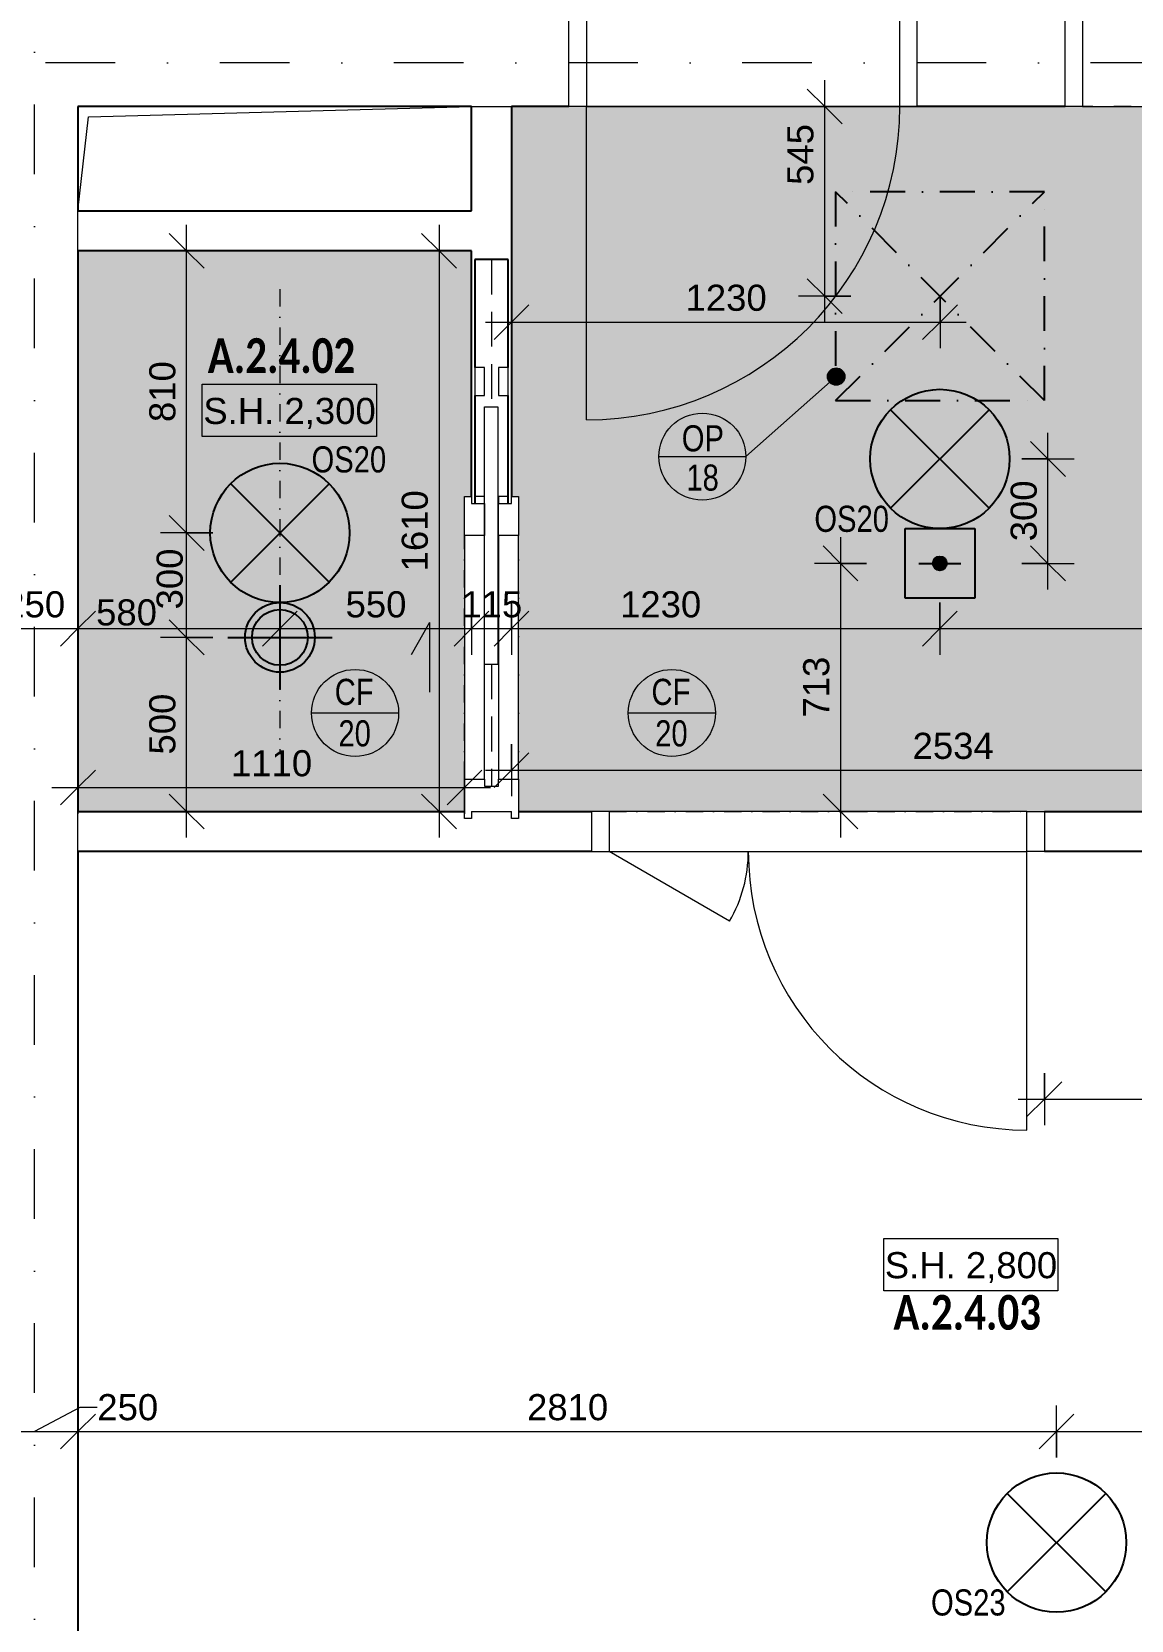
# Model space of a CAD drawing. Header units: millimetres. Extents: x -2015 to 46090, y -3604 to 14301.
# Drawn here: x 16193 to 19349, y 2377 to 6939 of the extents above; entities that cross this region are included whole.
import ezdxf

# ---------------------------------------------------------------- set-up
doc = ezdxf.new("R2010")
doc.units = ezdxf.units.MM
for name, pattern in [('ABMV_DashDot_2_2mm-S0_6mm', [110, 50, -30, 0, -30]), ('HA_Dash_3mm-S1mm', [150, 100, -50]), ('HA_DashDot_10mm-S3mm', [500, 200, -150, 0, -150]), ('HA_DashDot_2_2mm-S0_6mm', [110, 50, -30, 0, -30]), ('HA_DashDot_4mm-S1mm', [200, 100, -50, 0, -50])]:
    doc.linetypes.add(name, pattern=pattern)
for name, color, linetype, lineweight in [('A-____-____-DIMS', 9, 'Continuous', 5), ('A-____-____-DIMS-50', 9, 'Continuous', 5), ('A-AREA-____-IDEN', 9, 'Continuous', 9), ('A-CLNG-____-IDEN', 9, 'Continuous', 9), ('A-CLNG-____-PATT', 9, 'Continuous', 9), ('A-DETL-____-OTLN', 9, 'Continuous', 25), ('A-DETL-____-THIN', 9, 'Continuous', 9), ('A-DETL-GENF-OTLN', 9, 'Continuous', 9), ('A-DOOR-____-MCUT', 9, 'HA_DashDot_2_2mm-S0_6mm', 9), ('A-DOOR-____-OTLN', 9, 'Continuous', 9), ('A-DOOR-FRAM-OTLN', 9, 'Continuous', 9), ('A-FLOR-____-OVHD', 9, 'HA_DashDot_4mm-S1mm', 25), ('A-GENM-____-HDLN', 9, 'HA_Dash_3mm-S1mm', 9), ('A-GENM-____-IDEN', 9, 'Continuous', 9), ('A-GENM-____-OTLN', 9, 'Continuous', 9), ('A-WALL-____-MCUT', 9, 'Continuous', 9), ('E-LITE-EQPM-IDEN', 9, 'Continuous', 9), ('E-LITE-EQPM-OTLN', 9, 'Continuous', 9), ('G-____-____-DIMS', 9, 'Continuous', 5), ('I-WALL-____-MCUT', 9, 'Continuous', 25), ('M-HVAC-CDFF-OTLN', 9, 'Continuous', 9), ('S-GRID-____-OTLN', 9, 'Continuous', 5)]:
    doc.layers.add(name, color=color, linetype=linetype, lineweight=lineweight)
doc.styles.add('Arial_1', font='arial.ttf', dxfattribs={"height": 75})
doc.styles.add('Arial_2', font='arial.ttf', dxfattribs={"width": 0.8, "height": 75})
doc.styles.add('Calibri_B', font='calibrib.ttf', dxfattribs={"width": 0.8, "height": 100})
doc.dimstyles.new('Inner_Dimensions', dxfattribs={"dimscale": 304.8, "dimtxt": 76.519455, "dimasz": 0.328084, "dimexe": 0.246063, "dimexo": 0.0625, "dimgap": 0.032808, "dimtad": 1, "dimdec": 0, "dimzin": 0, "dimdsep": 46, "dimtxsty": 'Arial_1', "dimblk1": 'OBLIQUE', "dimblk2": 'OBLIQUE', "dimsah": 1, "dimcen": 0.09, "dimdle": 0.246063, "dimazin": 0, "dimtfac": 1, "dimtdec": 4, "dimtix": 1, "dimtmove": 0, "dimatfit": 3, "dimfxl": 0.246063, "dimfxlon": 1, "dimtvp": 1, "dimtolj": 1, "dimtzin": 0, "dimlwd": 9, "dimlwe": 9, "dimarcsym": 2})
doc.dimstyles.new('Inner_Dimensions_1', dxfattribs={"dimscale": 304.8, "dimtxt": 76.519455, "dimasz": 0.328084, "dimexe": 0.246063, "dimexo": 0.0625, "dimgap": 0.032808, "dimtad": 1, "dimdec": 0, "dimzin": 0, "dimdsep": 46, "dimtxsty": 'Arial_1', "dimblk1": 'OBLIQUE', "dimblk2": 'OBLIQUE', "dimsah": 1, "dimcen": 0.09, "dimdle": 0.246063, "dimazin": 0, "dimtfac": 1, "dimtdec": 4, "dimtix": 1, "dimtmove": 2, "dimatfit": 3, "dimfxl": 0.246063, "dimfxlon": 1, "dimtvp": 1, "dimtolj": 1, "dimtzin": 0, "dimlwd": 9, "dimlwe": 9, "dimarcsym": 2})
doc.dimstyles.new('Inner_Dimensions_2', dxfattribs={"dimscale": 304.8, "dimtxt": 76.519455, "dimasz": 0.328084, "dimexe": 0.246063, "dimexo": 0.0625, "dimgap": 0.032808, "dimtad": 1, "dimdec": 0, "dimzin": 0, "dimdsep": 46, "dimtxsty": 'Arial_1', "dimblk1": 'OBLIQUE', "dimblk2": 'OBLIQUE', "dimsah": 1, "dimcen": 0.09, "dimdle": 0.246063, "dimazin": 0, "dimtfac": 1, "dimtdec": 4, "dimtix": 1, "dimtmove": 1, "dimatfit": 3, "dimfxl": 0.246063, "dimfxlon": 1, "dimtvp": 1, "dimtolj": 1, "dimtzin": 0, "dimlwd": 9, "dimlwe": 9, "dimarcsym": 2})

# ---------------------------------------------------------------- blocks, each defined once
blk = doc.blocks.new('HA_DR_Single_Swing_Solid - In_BJ_900x2100_Vstupni-2215773-DSP_2NP-A')
at = {"layer": 'A-DOOR-____-MCUT'}
for p, q in [((-450, 125), (450, 125)), ((-450, -125), (450, -125))]:
    blk.add_line(p, q, dxfattribs=at)
at = {"layer": 'A-DOOR-____-OTLN', "lineweight": 5}
blk.add_line((450, 1025), (450, 125), dxfattribs=at)
at = {"layer": 'A-DOOR-____-OTLN'}
for p, q in [((-500, 125), (500, 125)), ((-500, -125), (500, -125))]:
    blk.add_line(p, q, dxfattribs=at)
at = {"layer": 'A-DOOR-____-OTLN', "lineweight": 5}
blk.add_arc((450, 125), 900, 90, 180, dxfattribs=at)
at = {"layer": 'A-DOOR-FRAM-OTLN'}
for p, q in [((-500, 125), (-500, -125)), ((-450, 125), (-500, 125)), ((-450, 125), (-450, -125)), ((450, 125), (-450, 125)), ((450, -125), (450, 125)), ((450, 125), (500, 125)), ((500, 125), (500, -125)), ((-500, -125), (-450, -125)), ((-450, -125), (450, -125)), ((500, -125), (450, -125))]:
    blk.add_line(p, q, dxfattribs=at)
blk = doc.blocks.new('HA_DR_Single_SlidingToPocket_Solid - In_BJ_700x2100-2195892-DSP_2NP-A')
at = {"layer": 'A-DOOR-____-MCUT', "linetype": 'Continuous', "lineweight": 5}
for p, q in [((100, 177.5), (7.6, 230.8)), ((100, 177.5), (-100, 177.5)), ((-20, 20), (720, 20)), ((-20, -18.6), (-20, 20)), ((720, 20), (720, -18.6)), ((720, -18.6), (-20, -18.6))]:
    blk.add_line(p, q, dxfattribs=at)
at = {"layer": 'A-DOOR-____-MCUT'}
for p, q in [((-350, 77.5), (350, 77.5)), ((-350, -77.5), (350, -77.5))]:
    blk.add_line(p, q, dxfattribs=at)
at = {"layer": 'A-DOOR-FRAM-OTLN'}
for p, q in [((-462.5, 57.5), (-462.5, 77.5)), ((-462.5, 77.5), (-350, 77.5)), ((-442.5, 57.5), (-462.5, 57.5)), ((-442.5, 57.5), (-442.5, -57.5)), ((-350, 77.5), (-350, 20)), ((350, 77.5), (-350, 77.5)), ((350, 20), (350, 77.5)), ((350, 77.5), (462.5, 77.5)), ((462.5, 57.5), (442.5, 57.5)), ((442.5, 57.5), (442.5, 20)), ((462.5, 77.5), (462.5, 57.5)), ((462.5, 20), (462.5, 47.5)), ((752.5, 47.5), (752.5, 20)), ((832.5, 47.5), (752.5, 47.5)), ((832.5, 20), (832.5, 47.5)), ((-350, 20), (-370, 20)), ((-370, 20), (-370, -20)), ((-350, 20), (-20, 20)), ((442.5, 20), (350, 20)), ((752.5, 20), (832.5, 20)), ((-370, -20), (-350, -20)), ((-350, -20), (-350, -77.5)), ((350, -20), (-350, -20)), ((350, -77.5), (350, -20)), ((350, -20), (442.5, -20)), ((462.5, -20), (442.5, -20)), ((442.5, -20), (442.5, -57.5)), ((462.5, -20), (462.5, -18.6)), ((462.5, -47.5), (462.5, -20)), ((752.5, -20), (752.5, -47.5)), ((832.5, -20), (752.5, -20)), ((832.5, -47.5), (832.5, -20)), ((-462.5, -57.5), (-442.5, -57.5)), ((-462.5, -77.5), (-462.5, -57.5)), ((-350, -77.5), (-462.5, -77.5)), ((-350, -77.5), (350, -77.5)), ((462.5, -77.5), (350, -77.5)), ((442.5, -57.5), (462.5, -57.5)), ((462.5, -57.5), (462.5, -77.5)), ((752.5, -47.5), (832.5, -47.5))]:
    blk.add_line(p, q, dxfattribs=at)
blk = doc.blocks.new('HA_DR_Double_Swing_Solid - In_BJ_1200x2100_800-2099675-DSP_2NP-A')
at = {"layer": 'A-DOOR-____-MCUT'}
for p, q in [((-600, 57.5), (600, 57.5)), ((-600, -57.5), (600, -57.5))]:
    blk.add_line(p, q, dxfattribs=at)
at = {"layer": 'A-DOOR-____-OTLN', "lineweight": 5}
for p, q in [((-253.6, -257.5), (-600, -57.5)), ((600, -857.5), (600, -57.5))]:
    blk.add_line(p, q, dxfattribs=at)
for centre, radius, start, end in [((-600, -57.5), 400, 330, 0), ((600, -57.5), 800, 180, 270)]:
    blk.add_arc(centre, radius, start, end, dxfattribs=at)
at = {"layer": 'A-DOOR-FRAM-OTLN'}
for p, q in [((-600, 57.5), (-650, 57.5)), ((-650, 57.5), (-650, -57.5)), ((600, 57.5), (-600, 57.5)), ((-600, 57.5), (-600, -57.5)), ((600, -57.5), (600, 57.5)), ((600, 57.5), (650, 57.5)), ((650, 57.5), (650, -57.5)), ((-650, -57.5), (-600, -57.5)), ((-600, -57.5), (600, -57.5)), ((650, -57.5), (600, -57.5))]:
    blk.add_line(p, q, dxfattribs=at)
blk = doc.blocks.new('HA_DR_Single_Swing_Solid - In_BJ_800x2100-2215794-DSP_2NP-A')
at = {"layer": 'A-DOOR-____-MCUT'}
for p, q in [((-400, 125), (400, 125)), ((-400, -125), (400, -125))]:
    blk.add_line(p, q, dxfattribs=at)
at = {"layer": 'A-DOOR-____-OTLN', "lineweight": 5}
blk.add_line((400, -925), (400, -125), dxfattribs=at)
blk.add_arc((400, -125), 800, 180, 270, dxfattribs=at)
at = {"layer": 'A-DOOR-FRAM-OTLN'}
for p, q in [((-400, 125), (-450, 125)), ((-450, 125), (-450, -125)), ((400, 125), (-400, 125)), ((-400, 125), (-400, -125)), ((400, -125), (400, 125)), ((400, 125), (450, 125)), ((450, 125), (450, -125)), ((-450, -125), (-400, -125)), ((-400, -125), (400, -125)), ((450, -125), (400, -125))]:
    blk.add_line(p, q, dxfattribs=at)
blk = doc.blocks.new('HA_GM_Shaft_Rectangle - Default-2246645-DSP_2NP-A')
at = {"layer": 'A-DETL-GENF-OTLN'}
for p, q in [((30, -30), (1130, 0)), ((0, -300), (30, -30))]:
    blk.add_line(p, q, dxfattribs=at)
at = {"layer": 'A-GENM-____-OTLN'}
for p, q in [((0, -300), (0, 0)), ((0, 0), (1130, 0)), ((1130, 0), (1130, -300)), ((1130, -300), (0, -300))]:
    blk.add_line(p, q, dxfattribs=at)
blk = doc.blocks.new('HA_LF_GenericSymbol - OS23_pokoj-V3-DSP_2NP-A')
at = {"layer": 'E-LITE-EQPM-OTLN', "color": 11, "lineweight": 25}
for p, q in [((141.4, 141.4), (-141.4, -141.4)), ((-141.4, 141.4), (141.4, -141.4))]:
    blk.add_line(p, q, dxfattribs=at)
blk.add_circle((0, 0), 200, dxfattribs=at)
blk = doc.blocks.new('HA_LF_GenericSymbol - OS20_chodby-2043339-DSP_2NP-A')
at = {"layer": 'E-LITE-EQPM-OTLN', "color": 11, "lineweight": 25}
for p, q in [((141.4, 141.4), (-141.4, -141.4)), ((-141.4, 141.4), (141.4, -141.4))]:
    blk.add_line(p, q, dxfattribs=at)
blk.add_circle((0, 0), 200, dxfattribs=at)
blk = doc.blocks.new('TB_Porotherm KP11_5_1750mm - TB_Porotherm KP11_5_1750mm-V6-DSP_2NP-A')
at = {"layer": 'A-GENM-____-HDLN'}
for p, q in [((-790, 0), (-367.5, 0)), ((372.5, 0), (722.5, 0))]:
    blk.add_line(p, q, dxfattribs=at)
blk = doc.blocks.new('HA_VZT_GenericSymbol - Default-2029965-DSP_2NP-A')
at = {"layer": 'M-HVAC-CDFF-OTLN', "color": 92, "lineweight": 25}
for p, q in [((0, 150), (0, -150)), ((-150, 0), (150, 0))]:
    blk.add_line(p, q, dxfattribs=at)
for radius in [100, 80]:
    blk.add_circle((0, 0), radius, dxfattribs=at)
blk = doc.blocks.new('DIMBLOCK34-DSP_2NP-A')
at = {"layer": 'A-____-____-DIMS-50', "lineweight": 9}
for p, q in [((16075, 5300.1), (16075, 5150.1)), ((16075, 5225.1), (16075, 5300.1)), ((16325, 5300.1), (16325, 5150.1)), ((16325, 5225.1), (16325, 5300.1)), ((16075, 5225.1), (16125, 5275.1)), ((16325, 5225.1), (16375, 5275.1)), ((16075, 5225.1), (16025, 5175.1)), ((16075, 5225.1), (16325, 5225.1)), ((16325, 5225.1), (16275, 5175.1))]:
    blk.add_line(p, q, dxfattribs=at)
at = {"layer": 'A-____-____-DIMS-50', "color": 0, "lineweight": 9, "insert": (16113.5, 5332.5), "char_height": 75, "width": 207.662, "attachment_point": 1, "line_spacing_factor": 0.941778, "style": 'Arial_1'}
blk.add_mtext('250', dxfattribs=at)
blk = doc.blocks.new('_Oblique')
at = {"color": 0, "linetype": 'ByBlock', "lineweight": -2}
blk.add_line((-0.5, -0.5), (0.5, 0.5), dxfattribs=at)
blk = doc.blocks.new('DIMBLOCK35-DSP_2NP-A')
at = {"layer": 'A-____-____-DIMS-50', "lineweight": 9}
for p, q in [((16325, 5300.1), (16325, 5150.1)), ((16325, 5225.1), (16325, 5300.1)), ((16905, 5300.1), (16905, 5150.1)), ((16905, 5225.1), (16905, 5300.1)), ((16325, 5225.1), (16375, 5275.1)), ((16905, 5225.1), (16955, 5275.1)), ((16325, 5225.1), (16275, 5175.1)), ((16325, 5225.1), (16905, 5225.1)), ((16905, 5225.1), (16855, 5175.1))]:
    blk.add_line(p, q, dxfattribs=at)
at = {"layer": 'A-____-____-DIMS-50', "color": 0, "lineweight": 9, "insert": (16377.2, 5309.3), "char_height": 75, "width": 207.662, "attachment_point": 1, "line_spacing_factor": 0.941778, "style": 'Arial_1'}
blk.add_mtext('580', dxfattribs=at)
blk = doc.blocks.new('DIMBLOCK36-DSP_2NP-A')
at = {"layer": 'A-____-____-DIMS-50', "lineweight": 9}
for p, q in [((16905, 5300.1), (16905, 5150.1)), ((16905, 5225.1), (16905, 5300.1)), ((17455, 5300.1), (17455, 5150.1)), ((17455, 5225.1), (17455, 5300.1)), ((16905, 5225.1), (16955, 5275.1)), ((17455, 5225.1), (17505, 5275.1)), ((16905, 5225.1), (16855, 5175.1)), ((16905, 5225.1), (17455, 5225.1)), ((17455, 5225.1), (17405, 5175.1))]:
    blk.add_line(p, q, dxfattribs=at)
at = {"layer": 'A-____-____-DIMS-50', "color": 0, "lineweight": 9, "insert": (17093.5, 5332.5), "char_height": 75, "width": 207.662, "attachment_point": 1, "line_spacing_factor": 0.941778, "style": 'Arial_1'}
blk.add_mtext('550', dxfattribs=at)
blk = doc.blocks.new('DIMBLOCK37-DSP_2NP-A')
at = {"layer": 'A-____-____-DIMS-50', "lineweight": 9}
for p, q in [((17455, 5300.1), (17455, 5150.1)), ((17455, 5225.1), (17455, 5300.1)), ((17570, 5300.1), (17570, 5150.1)), ((17570, 5225.1), (17570, 5300.1)), ((17455, 5225.1), (17505, 5275.1)), ((17570, 5225.1), (17620, 5275.1)), ((17455, 5225.1), (17405, 5175.1)), ((17455, 5225.1), (17570, 5225.1)), ((17570, 5225.1), (17520, 5175.1))]:
    blk.add_line(p, q, dxfattribs=at)
at = {"layer": 'A-____-____-DIMS-50', "color": 0, "lineweight": 9, "insert": (17426, 5332.5), "char_height": 75, "width": 207.662, "attachment_point": 1, "line_spacing_factor": 0.941778, "style": 'Arial_1'}
blk.add_mtext('115', dxfattribs=at)
blk = doc.blocks.new('DIMBLOCK38-DSP_2NP-A')
at = {"layer": 'A-____-____-DIMS-50', "lineweight": 9}
for p, q in [((17570, 5300.1), (17570, 5150.1)), ((17570, 5225.1), (17570, 5300.1)), ((18800, 5300.1), (18800, 5150.1)), ((18800, 5225.1), (18800, 5300.1)), ((17570, 5225.1), (17620, 5275.1)), ((18800, 5225.1), (18850, 5275.1)), ((17570, 5225.1), (17520, 5175.1)), ((17570, 5225.1), (18800, 5225.1)), ((18800, 5225.1), (18750, 5175.1))]:
    blk.add_line(p, q, dxfattribs=at)
at = {"layer": 'A-____-____-DIMS-50', "color": 0, "lineweight": 9, "insert": (17881.7, 5332.5), "char_height": 75, "width": 276.883, "attachment_point": 1, "line_spacing_factor": 0.941778, "style": 'Arial_1'}
blk.add_mtext('1230', dxfattribs=at)
blk = doc.blocks.new('DIMBLOCK39-DSP_2NP-A')
at = {"layer": 'A-____-____-DIMS-50', "lineweight": 9}
for p, q in [((18800, 5300.1), (18800, 5150.1)), ((18800, 5225.1), (18800, 5300.1)), ((20104.1, 5300.1), (20104.1, 5150.1)), ((20104.1, 5225.1), (20104.1, 5300.1)), ((18800, 5225.1), (18850, 5275.1)), ((20104.1, 5225.1), (20154.1, 5275.1)), ((18800, 5225.1), (18750, 5175.1)), ((18800, 5225.1), (20104.1, 5225.1)), ((20104.1, 5225.1), (20054.1, 5175.1))]:
    blk.add_line(p, q, dxfattribs=at)
at = {"layer": 'A-____-____-DIMS-50', "color": 0, "lineweight": 9, "insert": (19492.3, 5332.5), "char_height": 75, "width": 276.883, "attachment_point": 1, "line_spacing_factor": 0.941778, "style": 'Arial_1'}
blk.add_mtext('1304', dxfattribs=at)
blk = doc.blocks.new('DIMBLOCK46-DSP_2NP-A')
at = {"layer": 'A-____-____-DIMS-50', "lineweight": 9}
for p, q in [((16637.2, 5200), (16587.2, 5250)), ((16712.2, 5200), (16562.2, 5200)), ((16637.2, 4625), (16637.2, 5200)), ((16637.2, 5200), (16687.2, 5150)), ((16637.2, 5200), (16712.2, 5200)), ((16637.2, 4700), (16587.2, 4750)), ((16712.2, 4700), (16562.2, 4700)), ((16637.2, 4700), (16687.2, 4650)), ((16637.2, 4700), (16712.2, 4700))]:
    blk.add_line(p, q, dxfattribs=at)
at = {"layer": 'A-____-____-DIMS-50', "color": 0, "lineweight": 9, "insert": (16529.8, 4863.5), "char_height": 75, "width": 207.662, "attachment_point": 1, "rotation": 90, "line_spacing_factor": 0.941778, "style": 'Arial_1'}
blk.add_mtext('500', dxfattribs=at)
blk = doc.blocks.new('DIMBLOCK47-DSP_2NP-A')
at = {"layer": 'A-____-____-DIMS-50', "lineweight": 9}
for p, q in [((16637.2, 5500), (16587.2, 5550)), ((16712.2, 5500), (16562.2, 5500)), ((16637.2, 5200), (16637.2, 5500)), ((16637.2, 5500), (16687.2, 5450)), ((16637.2, 5500), (16712.2, 5500)), ((16637.2, 5200), (16587.2, 5250)), ((16712.2, 5200), (16562.2, 5200)), ((16637.2, 5200), (16687.2, 5150)), ((16637.2, 5200), (16712.2, 5200))]:
    blk.add_line(p, q, dxfattribs=at)
at = {"layer": 'A-____-____-DIMS-50', "color": 0, "lineweight": 9, "insert": (16550.9, 5280.3), "char_height": 75, "width": 207.662, "attachment_point": 1, "rotation": 90, "line_spacing_factor": 0.941778, "style": 'Arial_1'}
blk.add_mtext('300', dxfattribs=at)
blk = doc.blocks.new('DIMBLOCK48-DSP_2NP-A')
at = {"layer": 'A-____-____-DIMS-50', "lineweight": 9}
for p, q in [((16637.2, 6310), (16587.2, 6360)), ((16637.2, 5500), (16637.2, 6385)), ((16562.2, 6310), (16712.2, 6310)), ((16637.2, 6310), (16562.2, 6310)), ((16637.2, 6310), (16687.2, 6260)), ((16637.2, 5500), (16587.2, 5550)), ((16712.2, 5500), (16562.2, 5500)), ((16637.2, 5500), (16687.2, 5450)), ((16637.2, 5500), (16712.2, 5500))]:
    blk.add_line(p, q, dxfattribs=at)
at = {"layer": 'A-____-____-DIMS-50', "color": 0, "lineweight": 9, "insert": (16529.8, 5818.5), "char_height": 75, "width": 207.662, "attachment_point": 1, "rotation": 90, "line_spacing_factor": 0.941778, "style": 'Arial_1'}
blk.add_mtext('810', dxfattribs=at)
blk = doc.blocks.new('DIMBLOCK69-DSP_2NP-A')
at = {"layer": 'A-____-____-DIMS-50', "lineweight": 9}
for p, q in [((16075, 2994.1), (16075, 2844.1)), ((16075, 2919.1), (16075, 2994.1)), ((16075, 2919.1), (16125, 2969.1)), ((16330.7, 2988), (16200, 2919.1)), ((16325, 2994.1), (16325, 2844.1)), ((16325, 2919.1), (16325, 2994.1)), ((16325, 2919.1), (16375, 2969.1)), ((16380.7, 2988), (16330.7, 2988)), ((16075, 2919.1), (16025, 2869.1)), ((16075, 2919.1), (16325, 2919.1)), ((16325, 2919.1), (16275, 2869.1))]:
    blk.add_line(p, q, dxfattribs=at)
at = {"layer": 'A-____-____-DIMS-50', "color": 0, "lineweight": 9, "insert": (16380.7, 3026.5), "char_height": 75, "width": 207.662, "attachment_point": 1, "line_spacing_factor": 0.941778, "style": 'Arial_1'}
blk.add_mtext('250', dxfattribs=at)
blk = doc.blocks.new('DIMBLOCK70-DSP_2NP-A')
at = {"layer": 'A-____-____-DIMS-50', "lineweight": 9}
for p, q in [((16325, 2994.1), (16325, 2844.1)), ((16325, 2919.1), (16325, 2994.1)), ((16325, 2919.1), (16375, 2969.1)), ((19135, 2844.1), (19135, 2994.1)), ((19135, 2919.1), (19185, 2969.1)), ((16325, 2919.1), (16275, 2869.1)), ((16325, 2919.1), (19135, 2919.1)), ((19135, 2919.1), (19085, 2869.1)), ((19135, 2919.1), (19135, 2844.1))]:
    blk.add_line(p, q, dxfattribs=at)
at = {"layer": 'A-____-____-DIMS-50', "color": 0, "lineweight": 9, "insert": (17614.6, 3026.5), "char_height": 75, "width": 276.883, "attachment_point": 1, "line_spacing_factor": 0.941778, "style": 'Arial_1'}
blk.add_mtext('2810', dxfattribs=at)
blk = doc.blocks.new('DIMBLOCK71-DSP_2NP-A')
at = {"layer": 'A-____-____-DIMS-50', "lineweight": 9}
for p, q in [((19135, 2844.1), (19135, 2994.1)), ((19135, 2919.1), (19185, 2969.1)), ((20827.4, 2994.1), (20827.4, 2844.1)), ((20827.4, 2919.1), (20827.4, 2994.1)), ((20827.4, 2919.1), (20877.4, 2969.1)), ((19135, 2919.1), (19085, 2869.1)), ((19135, 2919.1), (20902.4, 2919.1)), ((19135, 2919.1), (19135, 2844.1)), ((20827.4, 2919.1), (20777.4, 2869.1))]:
    blk.add_line(p, q, dxfattribs=at)
at = {"layer": 'A-____-____-DIMS-50', "color": 0, "lineweight": 9, "insert": (19865.8, 3026.5), "char_height": 75, "width": 276.883, "attachment_point": 1, "line_spacing_factor": 0.941778, "style": 'Arial_1'}
blk.add_mtext('1692', dxfattribs=at)
blk = doc.blocks.new('DIMBLOCK98-DSP_2NP-A')
at = {"layer": 'A-____-____-DIMS-50', "lineweight": 9}
for p, q in [((17570, 6180.6), (17570, 6030.6)), ((17570, 6105.6), (17570, 6180.6)), ((18800.4, 6180.6), (18800.4, 6030.6)), ((18800.4, 6105.6), (18800.4, 6180.6)), ((17570, 6105.6), (17620, 6155.6)), ((18800.4, 6105.6), (18850.4, 6155.6)), ((17495, 6105.6), (18875.4, 6105.6)), ((17570, 6105.6), (17520, 6055.6)), ((18800.4, 6105.6), (18750.4, 6055.6))]:
    blk.add_line(p, q, dxfattribs=at)
at = {"layer": 'A-____-____-DIMS-50', "color": 0, "lineweight": 9, "insert": (18069.8, 6213), "char_height": 75, "width": 276.883, "attachment_point": 1, "line_spacing_factor": 0.941778, "style": 'Arial_1'}
blk.add_mtext('1230', dxfattribs=at)
blk = doc.blocks.new('DIMBLOCK99-DSP_2NP-A')
at = {"layer": 'A-____-____-DIMS-50', "lineweight": 9}
for p, q in [((18469.4, 6105), (18469.4, 6800)), ((18469.4, 6725), (18419.4, 6775)), ((18394.4, 6725), (18544.4, 6725)), ((18469.4, 6725), (18394.4, 6725)), ((18469.4, 6725), (18519.4, 6675)), ((18469.4, 6180), (18419.4, 6230)), ((18544.4, 6180), (18394.4, 6180)), ((18469.4, 6180), (18519.4, 6130)), ((18469.4, 6180), (18544.4, 6180))]:
    blk.add_line(p, q, dxfattribs=at)
at = {"layer": 'A-____-____-DIMS-50', "color": 0, "lineweight": 9, "insert": (18361.8, 6499.6), "char_height": 75, "width": 207.662, "attachment_point": 1, "rotation": 90, "line_spacing_factor": 0.941778, "style": 'Arial_1'}
blk.add_mtext('545', dxfattribs=at)
blk = doc.blocks.new('HA_TAG_GM_Products - Generic-588599-DSP_2NP-A')
at = {"layer": 'A-GENM-____-IDEN'}
blk.add_line((-2.5, 0), (2.5, 0), dxfattribs=at)
blk.add_circle((0, 0), 2.5, dxfattribs=at)
blk = doc.blocks.new('Spot Elevations - Generic-448778-DSP_2NP-A')
at = {"layer": 'G-____-____-DIMS', "lineweight": 9}
for p, q in [((-5, 0), (-5, 3)), ((-5, 3), (5, 3)), ((5, 3), (5, 0)), ((5, 0), (-5, 0))]:
    blk.add_line(p, q, dxfattribs=at)
blk = doc.blocks.new('HA_Tag_Ceiling - Group _ Type Mark-1591810-DSP_2NP-A')
at = {"layer": 'A-CLNG-____-IDEN'}
blk.add_line((-2.5, 0), (2.5, 0), dxfattribs=at)
blk.add_circle((0, 0), 2.5, dxfattribs=at)
blk = doc.blocks.new('DIMBLOCK110-DSP_2NP-A')
at = {"layer": 'A-____-____-DIMS-50', "lineweight": 9}
for p, q in [((18514.8, 5487.5), (18514.8, 4625)), ((18514.8, 5412.5), (18464.8, 5462.5)), ((18589.8, 5412.5), (18439.8, 5412.5)), ((18514.8, 5412.5), (18564.8, 5362.5)), ((18514.8, 5412.5), (18589.8, 5412.5)), ((18514.8, 4700), (18464.8, 4750)), ((18589.8, 4700), (18439.8, 4700)), ((18514.8, 4700), (18564.8, 4650)), ((18514.8, 4700), (18589.8, 4700))]:
    blk.add_line(p, q, dxfattribs=at)
at = {"layer": 'A-____-____-DIMS-50', "color": 0, "lineweight": 9, "insert": (18407.4, 4969.7), "char_height": 75, "width": 207.662, "attachment_point": 1, "rotation": 90, "line_spacing_factor": 0.941778, "style": 'Arial_1'}
blk.add_mtext('713', dxfattribs=at)
blk = doc.blocks.new('DIMBLOCK144-DSP_2NP-A')
at = {"layer": 'A-____-____-DIMS-50', "lineweight": 9}
for p, q in [((19100, 3948.7), (19100, 3798.7)), ((19100, 3873.7), (19100, 3948.7)), ((19100, 3873.7), (19150, 3923.7)), ((20827.4, 3948.7), (20827.4, 3798.7)), ((20827.4, 3873.7), (20827.4, 3948.7)), ((20827.4, 3873.7), (20877.4, 3923.7)), ((19025, 3873.7), (20827.4, 3873.7)), ((19100, 3873.7), (19050, 3823.7)), ((20827.4, 3873.7), (20777.4, 3823.7))]:
    blk.add_line(p, q, dxfattribs=at)
at = {"layer": 'A-____-____-DIMS-50', "color": 0, "lineweight": 9, "insert": (19848.3, 3981.1), "char_height": 75, "width": 276.883, "attachment_point": 1, "line_spacing_factor": 0.941778, "style": 'Arial_1'}
blk.add_mtext('1727', dxfattribs=at)
blk = doc.blocks.new('DIMBLOCK151-DSP_2NP-A')
at = {"layer": 'A-____-____-DIMS-50', "lineweight": 9}
for p, q in [((19110.4, 5712.5), (19060.4, 5762.5)), ((19110.4, 5337.5), (19110.4, 5787.5)), ((19035.4, 5712.5), (19185.4, 5712.5)), ((19110.4, 5712.5), (19035.4, 5712.5)), ((19110.4, 5712.5), (19160.4, 5662.5)), ((19110.4, 5412.5), (19060.4, 5462.5)), ((19035.4, 5412.5), (19185.4, 5412.5)), ((19110.4, 5412.5), (19035.4, 5412.5)), ((19110.4, 5412.5), (19160.4, 5362.5))]:
    blk.add_line(p, q, dxfattribs=at)
at = {"layer": 'A-____-____-DIMS-50', "color": 0, "lineweight": 9, "insert": (19003.1, 5476), "char_height": 75, "width": 207.662, "attachment_point": 1, "rotation": 90, "line_spacing_factor": 0.941778, "style": 'Arial_1'}
blk.add_mtext('300', dxfattribs=at)
blk = doc.blocks.new('DIMBLOCK170-DSP_2NP-A')
at = {"layer": 'A-____-____-DIMS-50', "lineweight": 9}
for p, q in [((17362, 6310), (17312, 6360)), ((17362, 6385), (17362, 4625)), ((17437, 6310), (17287, 6310)), ((17362, 6310), (17412, 6260)), ((17362, 6310), (17437, 6310)), ((17362, 4700), (17312, 4750)), ((17437, 4700), (17287, 4700)), ((17362, 4700), (17412, 4650)), ((17362, 4700), (17437, 4700))]:
    blk.add_line(p, q, dxfattribs=at)
at = {"layer": 'A-____-____-DIMS-50', "color": 0, "lineweight": 9, "insert": (17254.7, 5389.6), "char_height": 75, "width": 276.883, "attachment_point": 1, "rotation": 90, "line_spacing_factor": 0.941778, "style": 'Arial_1'}
blk.add_mtext('1610', dxfattribs=at)
blk = doc.blocks.new('DIMBLOCK171-DSP_2NP-A')
at = {"layer": 'A-____-____-DIMS-50', "lineweight": 9}
for p, q in [((16325, 4843.6), (16325, 4693.6)), ((16325, 4768.6), (16325, 4843.6)), ((17435, 4843.6), (17435, 4693.6)), ((17435, 4768.6), (17435, 4843.6)), ((16325, 4768.6), (16375, 4818.6)), ((17435, 4768.6), (17485, 4818.6)), ((16250, 4768.6), (17510, 4768.6)), ((16325, 4768.6), (16275, 4718.6)), ((17435, 4768.6), (17385, 4718.6))]:
    blk.add_line(p, q, dxfattribs=at)
at = {"layer": 'A-____-____-DIMS-50', "color": 0, "lineweight": 9, "insert": (16764.6, 4876), "char_height": 75, "width": 276.883, "attachment_point": 1, "line_spacing_factor": 0.941778, "style": 'Arial_1'}
blk.add_mtext('1110', dxfattribs=at)
blk = doc.blocks.new('DIMBLOCK173-DSP_2NP-A')
at = {"layer": 'A-____-____-DIMS-50', "lineweight": 9}
for p, q in [((17570, 4893.6), (17570, 4743.6)), ((17570, 4818.6), (17570, 4893.6)), ((20104.1, 4893.6), (20104.1, 4743.6)), ((20104.1, 4818.6), (20104.1, 4893.6)), ((17570, 4818.6), (17620, 4868.6)), ((20104.1, 4818.6), (20154.1, 4868.6)), ((17495, 4818.6), (20179.1, 4818.6)), ((17570, 4818.6), (17520, 4768.6)), ((20104.1, 4818.6), (20054.1, 4768.6))]:
    blk.add_line(p, q, dxfattribs=at)
at = {"layer": 'A-____-____-DIMS-50', "color": 0, "lineweight": 9, "insert": (18721.7, 4926), "char_height": 75, "width": 276.883, "attachment_point": 1, "line_spacing_factor": 0.941778, "style": 'Arial_1'}
blk.add_mtext('2534', dxfattribs=at)

msp = doc.modelspace()

# ---------------------------------------------------------------- hatches: boundary and pattern name
at = {"layer": 'A-CLNG-____-PATT', "lineweight": 5}
h = msp.add_hatch(color=256, dxfattribs=at)
h.paths.add_polyline_path([(20104.1, 4700), (20104.1, 6725), (17570, 6725), (17570, 5605), (17590, 5605), (17590, 4700), (19100, 4700)])
h.paths.add_polyline_path([(18800, 5392.5), (18794.8, 5393.2), (18790, 5395.2), (18785.9, 5398.4), (18782.7, 5402.5), (18780.7, 5407.3), (18780, 5412.5), (18780.7, 5417.7), (18782.7, 5422.5), (18785.9, 5426.7), (18790, 5429.8), (18794.8, 5431.8), (18800, 5432.5), (18805.2, 5431.8), (18810, 5429.8), (18814.1, 5426.7), (18817.3, 5422.5), (18819.3, 5417.7), (18820, 5412.5), (18819.3, 5407.3), (18817.3, 5402.5), (18814.1, 5398.4), (18810, 5395.2), (18805.2, 5393.2)])
msp.add_hatch(color=256, dxfattribs=at).paths.add_polyline_path([(17204, 4700), (17435, 4700), (17435, 5605), (17455, 5605), (17455, 6310), (16325, 6310), (16325, 4700)])
at = {"layer": 'A-DETL-GENF-OTLN'}
msp.add_hatch(color=1, dxfattribs=at).paths.add_polyline_path([(18800, 5392.5), (18805.2, 5393.2), (18810, 5395.2), (18814.1, 5398.4), (18817.3, 5402.5), (18819.3, 5407.3), (18820, 5412.5), (18819.3, 5417.7), (18817.3, 5422.5), (18814.1, 5426.7), (18810, 5429.8), (18805.2, 5431.8), (18800, 5432.5), (18794.8, 5431.8), (18790, 5429.8), (18785.9, 5426.7), (18782.7, 5422.5), (18780.7, 5417.7), (18780, 5412.5), (18780.7, 5407.3), (18782.7, 5402.5), (18785.9, 5398.4), (18790, 5395.2), (18794.8, 5393.2)])
at = {"layer": 'A-GENM-____-IDEN'}
h = msp.add_hatch(color=256, dxfattribs=at)
edge = h.paths.add_edge_path()
edge.add_arc((18502.2, 5949), 25, 0, 360)

# ---------------------------------------------------------------- linework, layer by layer
at = {"layer": 'A-DETL-____-OTLN', "linetype": 'ABMV_DashDot_2_2mm-S0_6mm', "lineweight": 5}
msp.add_line((16905, 6200), (16905, 4865), dxfattribs=at)
at = {"layer": 'A-DETL-____-OTLN'}
for p, q in [((18700, 5512.5), (18900, 5512.5)), ((18700, 5312.5), (18700, 5512.5)), ((18900, 5512.5), (18900, 5312.5)), ((18800, 5392.5), (18800, 5432.5)), ((18740, 5412.5), (18860, 5412.5)), ((18900, 5312.5), (18700, 5312.5))]:
    msp.add_line(p, q, dxfattribs=at)
msp.add_circle((18800, 5412.5), 20, dxfattribs=at)
at = {"layer": 'A-DETL-____-THIN'}
for start, end in [(0, 180), (180, 0)]:
    msp.add_arc((18800, 5412.5), 20, start, end, dxfattribs=at)
at = {"layer": 'A-FLOR-____-OVHD'}
for p, q in [((19100.4, 6480), (18500.4, 6480)), ((18500.4, 6480), (18500.4, 5880)), ((19100.4, 5880), (18500.4, 6480)), ((18500.4, 5880), (19100.4, 6480)), ((19100.4, 5880), (19100.4, 6480)), ((18500.4, 5880), (19100.4, 5880))]:
    msp.add_line(p, q, dxfattribs=at)
at = {"layer": 'A-GENM-____-IDEN'}
msp.add_line((18502.2, 5949), (18242.9, 5719.1), dxfattribs=at)
msp.add_circle((18502.2, 5949), 25, dxfattribs=at)
at = {"layer": 'A-WALL-____-MCUT'}
for p, q in [((17455, 6725), (17570, 6725)), ((16325, 6310), (16325, 6425)), ((16325, 4585), (16325, 4700))]:
    msp.add_line(p, q, dxfattribs=at)
at = {"layer": 'I-WALL-____-MCUT'}
for p, q in [((17455, 6725), (16325, 6725)), ((16325, 6725), (16325, 6425)), ((17455, 6425), (17455, 6725)), ((17735, 6725), (17570, 6725)), ((17570, 6725), (17570, 5605)), ((19160, 6725), (18735, 6725)), ((16325, 6425), (17455, 6425)), ((16325, 6310), (16325, 4700)), ((17455, 6310), (16325, 6310)), ((17455, 5605), (17455, 6310)), ((17560, 6285), (17465, 6285)), ((17465, 6285), (17465, 5975)), ((17560, 5975), (17560, 6285)), ((17465, 5895), (17465, 5585)), ((17560, 5585), (17560, 5895)), ((16325, 4700), (17435, 4700)), ((17590, 4700), (17800, 4700)), ((19100, 4700), (20104.1, 4700)), ((16325, 4585), (16325, 850)), ((17800, 4585), (16325, 4585)), ((22554.8, 4585), (19100, 4585))]:
    msp.add_line(p, q, dxfattribs=at)
at = {"layer": 'S-GRID-____-OTLN', "linetype": 'HA_DashDot_10mm-S3mm', "lineweight": 9}
for p, q in [((16200, -1971.1), (16200, 12668.2)), ((25434, 6850), (-414.9, 6850))]:
    msp.add_line(p, q, dxfattribs=at)

# ---------------------------------------------------------------- block references
at = {"layer": 'A-CLNG-____-IDEN', "xscale": 49.99999999999998, "yscale": 49.99999999999998, "zscale": 49.99999999999998}
for p in [(17120.8, 4982.9), (18030.3, 4982.9)]:
    msp.add_blockref('HA_Tag_Ceiling - Group _ Type Mark-1591810-DSP_2NP-A', p, dxfattribs=at)
at = {"layer": 'A-DOOR-____-OTLN'}
for name, p, rotation in [('HA_DR_Single_Swing_Solid - In_BJ_800x2100-2215794-DSP_2NP-A', (19610, 6850), 180), ('HA_DR_Single_Swing_Solid - In_BJ_900x2100_Vstupni-2215773-DSP_2NP-A', (18235, 6850), 180), ('HA_DR_Single_SlidingToPocket_Solid - In_BJ_700x2100-2195892-DSP_2NP-A', (17512.5, 5142.5), 89.99999999999982)]:
    msp.add_blockref(name, p, dxfattribs=dict(at, rotation=rotation))
msp.add_blockref('HA_DR_Double_Swing_Solid - In_BJ_1200x2100_800-2099675-DSP_2NP-A', (18450, 4642.5), dxfattribs=at)
at = {"layer": 'A-GENM-____-IDEN', "xscale": 49.99999999999998, "yscale": 49.99999999999998, "zscale": 49.99999999999998}
msp.add_blockref('HA_TAG_GM_Products - Generic-588599-DSP_2NP-A', (18117.9, 5719.1), dxfattribs=at)
at = {"layer": 'A-GENM-____-OTLN', "lineweight": 5}
msp.add_blockref('HA_GM_Shaft_Rectangle - Default-2246645-DSP_2NP-A', (16325, 6725), dxfattribs=at)
at = {"layer": 'A-GENM-____-OTLN', "rotation": 270.0000000000006}
msp.add_blockref('TB_Porotherm KP11_5_1750mm - TB_Porotherm KP11_5_1750mm-V6-DSP_2NP-A', (17512.5, 5495), dxfattribs=at)
at = {"layer": 'E-LITE-EQPM-OTLN', "color": 11, "lineweight": 25}
for name, p in [('HA_LF_GenericSymbol - OS20_chodby-2043339-DSP_2NP-A', (18800, 5712.5)), ('HA_LF_GenericSymbol - OS20_chodby-2043339-DSP_2NP-A', (16905, 5500)), ('HA_LF_GenericSymbol - OS23_pokoj-V3-DSP_2NP-A', (19135, 2600))]:
    msp.add_blockref(name, p, dxfattribs=at)
at = {"layer": 'G-____-____-DIMS', "lineweight": 9, "xscale": 49.99999999999998, "yscale": 49.99999999999998, "zscale": 49.99999999999998}
for p in [(16931.9, 5777), (18888.7, 3323.4)]:
    msp.add_blockref('Spot Elevations - Generic-448778-DSP_2NP-A', p, dxfattribs=at)
at = {"layer": 'M-HVAC-CDFF-OTLN', "color": 92, "lineweight": 25}
msp.add_blockref('HA_VZT_GenericSymbol - Default-2029965-DSP_2NP-A', (16905, 5200), dxfattribs=at)

# ---------------------------------------------------------------- texts
at = {"layer": 'A-AREA-____-IDEN', "lineweight": 5, "char_height": 100, "width": 525.907, "attachment_point": 1, "style": 'Calibri_B'}
for s, insert in [('A.2.4.02', (16697.7, 6059.3)), ('A.2.4.03', (18666.5, 3311.3))]:
    msp.add_mtext(s, dxfattribs=dict(at, insert=insert))
at = {"layer": 'A-CLNG-____-IDEN', "lineweight": 5, "char_height": 75, "attachment_point": 1, "style": 'Arial_2'}
for s, insert, width in [('CF', (17062.4, 5081), 137.89), ('CF', (17971.9, 5081), 137.89), ('20', (17073, 4961.9), 115.443), ('20', (17982.5, 4961.9), 115.443)]:
    msp.add_mtext(s, dxfattribs=dict(at, insert=insert, width=width))
at = {"layer": 'A-GENM-____-IDEN', "lineweight": 5, "char_height": 75, "attachment_point": 1, "style": 'Arial_2'}
for s, insert, width in [('OP', (18058.9, 5809.2), 147.51), ('18', (18072.1, 5696.5), 115.443)]:
    msp.add_mtext(s, dxfattribs=dict(at, insert=insert, width=width))
at = {"layer": 'E-LITE-EQPM-IDEN', "lineweight": 5, "char_height": 75, "width": 262.953, "attachment_point": 1, "style": 'Arial_2'}
for s, insert in [('OS20', (16995.8, 5748.7)), ('OS20', (18439.6, 5578.1)), ('OS23', (18774.5, 2465.6))]:
    msp.add_mtext(s, dxfattribs=dict(at, insert=insert))
at = {"layer": 'G-____-____-DIMS', "lineweight": 9, "char_height": 75, "width": 592.246, "attachment_point": 1, "line_spacing_factor": 0.941778, "style": 'Arial_1'}
for s, insert in [('S.H. 2,300', (16685.1, 5887.9)), ('S.H. 2,800', (18641.9, 3434.3))]:
    msp.add_mtext(s, dxfattribs=dict(at, insert=insert))

# ---------------------------------------------------------------- dimensions: what is measured, and where the dimension line sits
at = {"layer": 'A-____-____-DIMS', "lineweight": 9}
for base, p1, p2, override, picture, middle in [((18469.4, 6725), (18544.4, 6180), (18394.4, 6725), {"dimpost": '<>', "dimfxl": 565.265424}, 'DIMBLOCK99-DSP_2NP-A', (18411.8, 6603.4)), ((16637.2, 5500), (16712.2, 5200), (16712.2, 5500), {"dimpost": '<>', "dimfxl": 300}, 'DIMBLOCK47-DSP_2NP-A', (16600.9, 5384.1))]:
    dim = msp.add_linear_dim(base=base, p1=p1, p2=p2, angle=90, dimstyle='Inner_Dimensions_1', override=override, dxfattribs=at)
    dim.commit()
    dim.dimension.update_dxf_attribs({"geometry": picture, "text_midpoint": middle, "dimtype": 160, "text_rotation": 90})
for base, p1, p2, override, picture, middle in [((16637.2, 6310), (16712.2, 5500), (16562.2, 6310), {"dimpost": '<>', "dimfxl": 823.771813}, 'DIMBLOCK48-DSP_2NP-A', (16588.9, 5905)), ((17362, 4700), (17437, 6310), (17437, 4700), {"dimpost": '<>', "dimfxl": 1610}, 'DIMBLOCK170-DSP_2NP-A', (17313.8, 5505)), ((19110.4, 5712.5), (19035.4, 5412.5), (19035.4, 5712.5), {"dimpost": '<>', "dimfxl": 299.979952}, 'DIMBLOCK151-DSP_2NP-A', (19062.1, 5562.5)), ((18514.7765, 4700), (18589.7765, 5412.52), (18589.7765, 4700), {"dimpost": '<>', "dimfxl": 712.520048}, 'DIMBLOCK110-DSP_2NP-A', (18466.458, 5056.26)), ((16637.2, 5200), (16712.2, 4700), (16712.2, 5200), {"dimpost": '<>', "dimfxl": 500}, 'DIMBLOCK46-DSP_2NP-A', (16588.9, 4950))]:
    dim = msp.add_linear_dim(base=base, p1=p1, p2=p2, angle=90, dimstyle='Inner_Dimensions', override=override, dxfattribs=at)
    dim.commit()
    dim.dimension.update_dxf_attribs({"geometry": picture, "text_midpoint": middle})
for base, p1, p2, override, picture, middle in [((18800.4, 6105.6), (17570, 6180.6), (18800.4, 6180.6), {"dimpost": '<>', "dimfxl": 1230.389636}, 'DIMBLOCK98-DSP_2NP-A', (18185.2, 6153.9)), ((16325, 5225.1), (16075, 5300.1), (16325, 5300.1), {"dimpost": '<>', "dimfxl": 250}, 'DIMBLOCK34-DSP_2NP-A', (16200, 5273.4)), ((17455, 5225.1), (16905, 5300.1), (17455, 5300.1), {"dimpost": '<>', "dimfxl": 550}, 'DIMBLOCK36-DSP_2NP-A', (17180, 5273.4)), ((17570, 5225.1), (17455, 5300.1), (17570, 5300.1), {"dimpost": '<>', "dimfxl": 115}, 'DIMBLOCK37-DSP_2NP-A', (17512.5, 5273.4)), ((20104.1, 4818.6), (17570, 4893.6), (20104.1, 4893.6), {"dimpost": '<>', "dimfxl": 2534.133992}, 'DIMBLOCK173-DSP_2NP-A', (18837.1, 4867)), ((17435, 4768.6), (16325, 4843.6), (17435, 4843.6), {"dimpost": '<>', "dimfxl": 1110}, 'DIMBLOCK171-DSP_2NP-A', (16880, 4816.9)), ((20827.4, 3873.7), (19100, 3948.7), (20827.4, 3948.7), {"dimpost": '<>', "dimfxl": 1727.399815}, 'DIMBLOCK144-DSP_2NP-A', (19963.7, 3921.4)), ((19135, 2919.1), (16325, 2994.1), (19135, 2844.1), {"dimpost": '<>', "dimfxl": 2813.959704}, 'DIMBLOCK70-DSP_2NP-A', (17730, 2967.4)), ((20827.4, 2919.1), (19135, 2844.1), (20827.4, 2994.1), {"dimpost": '<>', "dimfxl": 1699.075082}, 'DIMBLOCK71-DSP_2NP-A', (19981.2, 2967.4))]:
    dim = msp.add_linear_dim(base=base, p1=p1, p2=p2, dimstyle='Inner_Dimensions', override=override, dxfattribs=at)
    dim.commit()
    dim.dimension.update_dxf_attribs({"geometry": picture, "text_midpoint": middle})
for base, p1, p2, dimstyle, override, picture, middle in [((16905, 5225.1), (16325, 5300.1), (16905, 5300.1), 'Inner_Dimensions_1', {"dimpost": '<>', "dimfxl": 580}, 'DIMBLOCK35-DSP_2NP-A', (16481, 5259.3)), ((18800, 5225.1), (17570, 5300.1), (18800, 5300.1), 'Inner_Dimensions_1', {"dimpost": '<>', "dimfxl": 1230}, 'DIMBLOCK38-DSP_2NP-A', (18020.1, 5282.5)), ((20104.1, 5225.1), (18800, 5300.1), (20104.1, 5300.1), 'Inner_Dimensions_1', {"dimpost": '<>', "dimfxl": 1304.133992}, 'DIMBLOCK39-DSP_2NP-A', (19630.8, 5282.5)), ((16325, 2919.1), (16075, 2994.1), (16325, 2994.1), 'Inner_Dimensions_2', {"dimpost": '<>', "dimfxl": 250}, 'DIMBLOCK69-DSP_2NP-A', (16484.5, 2976.5))]:
    dim = msp.add_linear_dim(base=base, p1=p1, p2=p2, dimstyle=dimstyle, override=override, dxfattribs=at)
    dim.commit()
    dim.dimension.update_dxf_attribs({"geometry": picture, "text_midpoint": middle, "dimtype": 160})

doc.saveas('drawing.dxf')
